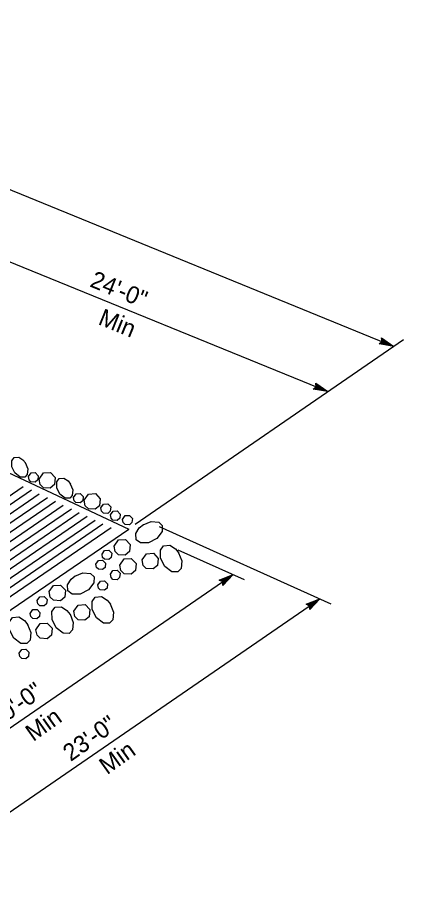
# Model space of a CAD drawing. Extents: x -894 to 866, y -476 to 714.
# Drawn here: x 283.1 to 440.9, y -23.2 to 331.4 of the extents above; entities that cross this region are included whole.
import ezdxf

# ---------------------------------------------------------------- set-up
doc = ezdxf.new("R2010")
doc.units = 0
for name, color, linetype in [('56 Stage 3 Anno', 7, 'Continuous'), ('57 Undefined', 7, 'Continuous'), ('60 Nongeo Data', 7, 'Continuous')]:
    doc.layers.add(name, color=color, linetype=linetype)

msp = doc.modelspace()

# ---------------------------------------------------------------- linework, layer by layer
at = {"layer": '56 Stage 3 Anno'}
for p, q in [((107.5, 331.39), (436.85, 197.18)), ((244.67, 246.06), (409.97, 178.7)), ((331.26, 124.6), (440.9, 199.97)), ((430.88, 198.19), (432.11, 199.11)), ((434.33, 198.21), (431.52, 198.68)), ((433.07, 198.72), (431.87, 198.93)), ((432.11, 199.11), (431.88, 200.63)), ((431.88, 200.63), (431.88, 200.63)), ((431.88, 200.63), (436.85, 197.18)), ((431.94, 200.22), (435.59, 197.69)), ((432.02, 199.81), (434.33, 198.21)), ((432.05, 199.43), (433.07, 198.72)), ((436.85, 197.18), (430.88, 198.19)), ((430.88, 198.19), (430.88, 198.19)), ((435.58, 197.69), (431.23, 198.43)), ((436.85, 197.18), (436.85, 197.18)), ((405.23, 180.63), (405, 182.15)), ((405, 182.15), (405, 182.15)), ((405, 182.15), (409.97, 178.7)), ((405.06, 181.75), (408.71, 179.21)), ((405.14, 181.33), (407.45, 179.73)), ((405.17, 180.95), (406.19, 180.24)), ((404, 179.72), (405.23, 180.63)), ((409.97, 178.7), (404, 179.72)), ((404, 179.72), (404, 179.72)), ((408.7, 179.22), (404.35, 179.96)), ((407.45, 179.73), (404.64, 180.21)), ((406.19, 180.24), (404.99, 180.45)), ((409.97, 178.7), (409.97, 178.7)), ((341, 123.69), (411.21, 92.2)), ((348.63, 114.19), (375.71, 102.05)), ((210.86, -6.03), (371.22, 104.06)), ((365.6, 101.81), (371.22, 104.06)), ((365.98, 101.64), (370.1, 103.29)), ((370.09, 103.28), (367.08, 100.06)), ((371.22, 104.06), (367.09, 99.64)), ((371.22, 104.06), (371.22, 104.06)), ((367, 101.16), (365.6, 101.81)), ((365.6, 101.81), (365.6, 101.81)), ((366.37, 101.48), (368.97, 102.52)), ((366.7, 101.29), (367.85, 101.75)), ((367.09, 99.64), (367, 101.16)), ((367.85, 101.75), (367.02, 100.86)), ((368.97, 102.52), (367.03, 100.44)), ((367.09, 99.64), (367.09, 99.64)), ((235.66, -23.23), (406.72, 94.21)), ((401.1, 91.95), (406.72, 94.21)), ((401.47, 91.79), (405.6, 93.44)), ((401.86, 91.63), (404.47, 92.67)), ((404.47, 92.67), (402.53, 90.59)), ((405.59, 93.43), (402.58, 90.21)), ((406.72, 94.21), (402.59, 89.79)), ((406.72, 94.21), (406.72, 94.21)), ((402.5, 91.31), (401.1, 91.95)), ((401.1, 91.95), (401.1, 91.95)), ((402.2, 91.44), (403.35, 91.9)), ((402.59, 89.79), (402.5, 91.31)), ((403.35, 91.9), (402.52, 91.01)), ((402.59, 89.79), (402.59, 89.79))]:
    msp.add_line(p, q, dxfattribs=at)
at = {"layer": '60 Nongeo Data'}
for p, q in [((277.02, 146.8), (328.6, 122.58)), ((211.26, 89.46), (285.52, 140.07)), ((214.52, 87.93), (288.87, 138.6)), ((217.79, 86.4), (292.06, 137.02)), ((221.05, 84.87), (295.41, 135.55)), ((224.31, 83.33), (298.67, 134.02)), ((227.57, 81.8), (301.87, 132.44)), ((230.83, 80.27), (305.17, 130.94)), ((234.09, 78.74), (308.39, 129.38)), ((237.36, 77.21), (311.68, 127.87)), ((240.62, 75.68), (314.9, 126.3)), ((243.88, 74.15), (318.09, 124.72)), ((247.14, 72.61), (321.46, 123.27)), ((249.24, 68.48), (328.6, 122.58))]:
    msp.add_line(p, q, dxfattribs=at)
for points in [[(286.37, 149.73), (287.36, 147.23), (287.16, 144.93), (286.12, 143.84), (284.26, 143.87), (282.14, 145.53), (280.86, 148.09), (280.81, 150.51), (281.78, 151.86), (283.7, 151.99), (285.42, 150.89), (286.43, 149.63)], [(287.63, 144.03), (288.7, 145.56), (290.41, 145.65), (291.6, 144.42), (291.43, 142.7), (290.37, 141.82), (288.68, 141.94), (287.89, 142.71), (287.63, 144.03)], [(292, 143.01), (293.78, 145.54), (296.63, 145.71), (298.61, 143.65), (298.32, 140.78), (296.56, 139.32), (293.75, 139.52), (292.43, 140.8), (292, 143.01)], [(304.75, 141.1), (305.74, 138.6), (305.54, 136.3), (304.51, 135.21), (302.64, 135.24), (300.52, 136.9), (299.24, 139.46), (299.2, 141.88), (300.16, 143.24), (302.09, 143.36), (303.81, 142.26), (304.82, 141)], [(306.02, 135.52), (307.09, 137.04), (308.79, 137.14), (309.98, 135.91), (309.81, 134.18), (308.75, 133.31), (307.07, 133.43), (306.27, 134.2), (306.02, 135.52)], [(310.38, 134.38), (312.16, 136.92), (315.01, 137.08), (316.99, 135.03), (316.7, 132.15), (314.94, 130.69), (312.13, 130.89), (310.81, 132.17), (310.38, 134.38)], [(317.27, 131.26), (318.34, 132.78), (320.05, 132.87), (321.24, 131.64), (321.07, 129.92), (320.01, 129.04), (318.33, 129.16), (317.53, 129.93), (317.27, 131.26)], [(321.12, 128.39), (322.19, 129.91), (323.9, 130.01), (325.09, 128.78), (324.92, 127.05), (323.86, 126.17), (322.17, 126.3), (321.38, 127.07), (321.12, 128.39)], [(326.13, 126.59), (327.2, 128.11), (328.9, 128.21), (330.09, 126.98), (329.92, 125.26), (328.87, 124.38), (327.18, 124.5), (326.39, 125.27), (326.13, 126.59)], [(334.47, 124.41), (337.8, 125.74), (340.87, 125.47), (342.32, 124.09), (342.28, 121.6), (340.07, 118.77), (336.65, 117.07), (333.43, 117.01), (331.62, 118.3), (331.45, 120.86), (332.92, 123.16), (334.6, 124.5)], [(322.65, 115.67), (324.43, 118.2), (327.28, 118.37), (329.26, 116.31), (328.97, 113.44), (327.22, 111.98), (324.4, 112.18), (323.08, 113.46), (322.65, 115.67)], [(317.7, 112.41), (318.77, 113.94), (320.48, 114.03), (321.67, 112.8), (321.5, 111.08), (320.44, 110.2), (318.76, 110.32), (317.96, 111.09), (317.7, 112.41)], [(348.96, 113), (350.28, 109.66), (350.02, 106.6), (348.63, 105.14), (346.15, 105.19), (343.32, 107.4), (341.61, 110.82), (341.56, 114.04), (342.84, 115.85), (345.41, 116.02), (347.7, 114.55), (349.05, 112.87)], [(315.15, 108.33), (316.22, 109.85), (317.93, 109.94), (319.11, 108.71), (318.94, 106.99), (317.89, 106.11), (316.2, 106.23), (315.41, 107), (315.15, 108.33)], [(325, 107.9), (326.78, 110.44), (329.63, 110.6), (331.61, 108.55), (331.32, 105.67), (329.56, 104.21), (326.75, 104.41), (325.43, 105.7), (325, 107.9)], [(334.04, 110.04), (335.82, 112.58), (338.67, 112.74), (340.65, 110.69), (340.37, 107.82), (338.61, 106.35), (335.79, 106.56), (334.47, 107.84), (334.04, 110.04)], [(306.58, 103.48), (309.92, 104.81), (312.98, 104.54), (314.44, 103.16), (314.39, 100.67), (312.18, 97.85), (308.76, 96.14), (305.54, 96.08), (303.73, 97.37), (303.56, 99.93), (305.03, 102.23), (306.72, 103.57)], [(321.11, 104.19), (322.18, 105.71), (323.89, 105.81), (325.08, 104.58), (324.9, 102.85), (323.85, 101.97), (322.16, 102.1), (321.37, 102.87), (321.11, 104.19)], [(296.13, 97.11), (297.92, 99.65), (300.76, 99.81), (302.74, 97.76), (302.46, 94.89), (300.7, 93.42), (297.89, 93.63), (296.56, 94.91), (296.13, 97.11)], [(315.95, 99.88), (317.02, 101.4), (318.72, 101.5), (319.91, 100.26), (319.74, 98.54), (318.68, 97.66), (317, 97.78), (316.2, 98.55), (315.95, 99.88)], [(291.26, 93.47), (292.33, 94.99), (294.04, 95.09), (295.23, 93.86), (295.06, 92.13), (294, 91.26), (292.31, 91.38), (291.52, 92.15), (291.26, 93.47)], [(321.07, 92.07), (322.4, 88.74), (322.13, 85.67), (320.75, 84.21), (318.26, 84.26), (315.44, 86.47), (313.73, 89.89), (313.67, 93.11), (314.96, 94.92), (317.52, 95.09), (319.82, 93.62), (321.16, 91.94)], [(288.37, 88.23), (289.44, 89.76), (291.15, 89.85), (292.34, 88.62), (292.17, 86.9), (291.11, 86.02), (289.42, 86.14), (288.63, 86.91), (288.37, 88.23)], [(304.64, 87.92), (305.97, 84.58), (305.7, 81.52), (304.32, 80.06), (301.83, 80.11), (299, 82.32), (297.3, 85.73), (297.24, 88.95), (298.53, 90.76), (301.09, 90.94), (303.38, 89.47), (304.73, 87.78)], [(306.15, 89.12), (307.94, 91.65), (310.78, 91.81), (312.76, 89.76), (312.48, 86.89), (310.72, 85.42), (307.91, 85.63), (306.59, 86.91), (306.16, 89.12)], [(287.31, 83.76), (288.63, 80.43), (288.37, 77.36), (286.98, 75.91), (284.5, 75.95), (281.67, 78.16), (279.96, 81.58), (279.91, 84.8), (281.19, 86.61), (283.76, 86.78), (286.05, 85.31), (287.39, 83.63)], [(290.72, 81.58), (292.5, 84.12), (295.35, 84.28), (297.33, 82.23), (297.04, 79.35), (295.28, 77.89), (292.47, 78.09), (291.15, 79.38), (290.72, 81.58)], [(283.84, 71.97), (284.91, 73.49), (286.62, 73.59), (287.81, 72.35), (287.63, 70.63), (286.58, 69.75), (284.89, 69.87), (284.1, 70.64), (283.84, 71.97)]]:
    msp.add_lwpolyline(points, dxfattribs=at)

# ---------------------------------------------------------------- texts
at = {"layer": '57 Undefined'}
for s, rotation, p in [('24\'-0"', 337.8294, (312.32, 221.73)), ('Min', 337.8294, (315.72, 206.31)), ('20\'-0"', 35.4657, (274.77, 41.1)), ('Min', 35.4657, (289.62, 35.72)), ('23\'-0"', 35.4657, (304.92, 27.58)), ('Min', 35.4657, (319.76, 22.2))]:
    msp.add_text(s, height=7, rotation=rotation, dxfattribs=at).set_placement(p)

doc.saveas('drawing.dxf')
